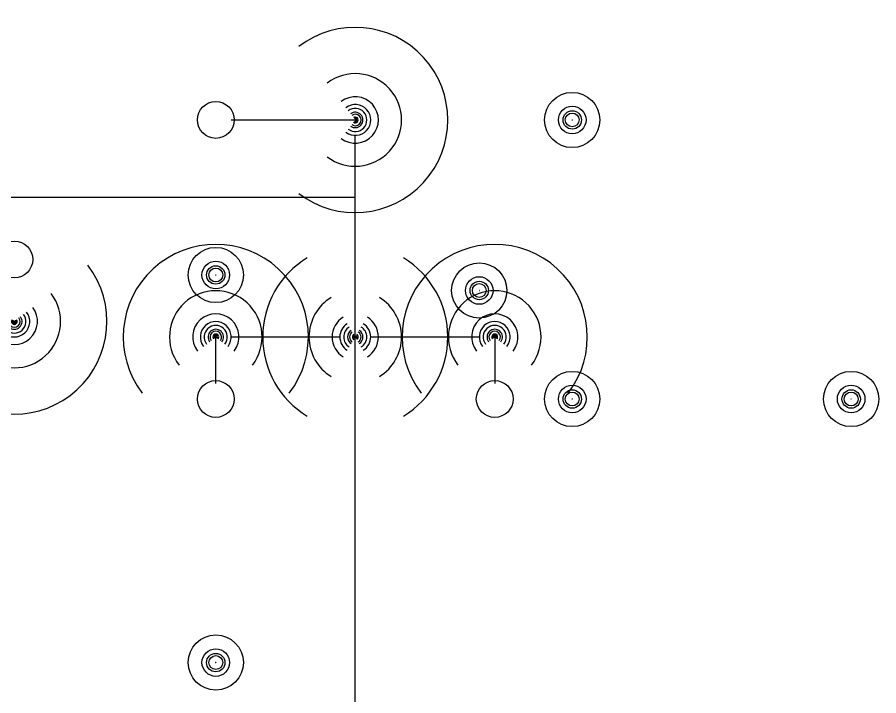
# Model space of a CAD drawing. Extents: x -17670 to 21732, y -105 to 1153.
# Drawn here: x -787.3 to -564.9, y 795.2 to 970.2 of the extents above; entities that cross this region are included whole.
import ezdxf

# ---------------------------------------------------------------- set-up
doc = ezdxf.new("R2010")
doc.units = 0
doc.header["$LTSCALE"] = 48
doc.header["$MEASUREMENT"] = 0
for name, color, linetype in [('F-SPRK-HEAD-N', 2, 'Continuous'), ('F-SPRK-HEAD-N @ 1 (1)', 2, 'Continuous'), ('F-SPRK-HEAD-N @ 1 (2)', 2, 'Continuous'), ('F-SPRK-HEAD-N @ 128', 2, 'Continuous'), ('F-SPRK-HEAD-N @ 192', 2, 'Continuous'), ('F-SPRK-HEAD-N @ 48', 2, 'Continuous'), ('F-SPRK-HEAD-N @ 64', 2, 'Continuous'), ('F-SPRK-HEAD-N @ 96', 2, 'Continuous'), ('F-SPRN-N', 1, 'Continuous'), ('F-SPRN-N @ 1 (1)', 1, 'Continuous'), ('F-SPRN-N @ 1 (2)', 1, 'Continuous'), ('F-SPRN-N @ 12', 1, 'Continuous'), ('F-SPRN-N @ 128', 1, 'Continuous'), ('F-SPRN-N @ 16', 1, 'Continuous'), ('F-SPRN-N @ 192', 1, 'Continuous'), ('F-SPRN-N @ 2', 1, 'Continuous'), ('F-SPRN-N @ 24', 1, 'Continuous'), ('F-SPRN-N @ 384', 1, 'Continuous'), ('F-SPRN-N @ 4', 1, 'Continuous'), ('F-SPRN-N @ 48', 1, 'Continuous'), ('F-SPRN-N @ 64', 1, 'Continuous'), ('F-SPRN-N @ 768', 1, 'Continuous'), ('F-SPRN-N @ 8', 1, 'Continuous'), ('F-SPRN-N @ 96', 1, 'Continuous')]:
    doc.layers.add(name, color=color, linetype=linetype)

# ---------------------------------------------------------------- blocks, each defined once
blk = doc.blocks.new('*U27')
blk.add_circle((0, 0), 0.037109375)
blk = doc.blocks.new('*U1367')
at = {"layer": 'F-SPRK-HEAD-N @ 1 (1)'}
blk.add_blockref('*U27', (-736.0000000149357, 803.7428015229925), dxfattribs=at)
at = {"layer": 'F-SPRK-HEAD-N @ 1 (2)'}
blk.add_blockref('*U27', (-736.0000000149357, 803.7428015229925), dxfattribs=at)
at = {"layer": 'F-SPRK-HEAD-N @ 128', "xscale": 128, "yscale": 128, "zscale": 128}
blk.add_blockref('*U27', (-856.0000000149357, 803.7428015229925), dxfattribs=at)
at = {"layer": 'F-SPRK-HEAD-N @ 192', "xscale": 192, "yscale": 192, "zscale": 192}
blk.add_blockref('*U27', (-736.0000000149357, 803.7428015229925), dxfattribs=at)
at = {"layer": 'F-SPRK-HEAD-N @ 48', "xscale": 48, "yscale": 48, "zscale": 48}
blk.add_blockref('*U27', (-736.0000000149357, 803.7428015229925), dxfattribs=at)
at = {"layer": 'F-SPRK-HEAD-N @ 64', "xscale": 64, "yscale": 64, "zscale": 64}
blk.add_blockref('*U27', (-736.0000000149357, 803.7428015229925), dxfattribs=at)
at = {"layer": 'F-SPRK-HEAD-N @ 96', "xscale": 96, "yscale": 96, "zscale": 96}
blk.add_blockref('*U27', (-736.0000000149357, 803.7428015229925), dxfattribs=at)
blk = doc.blocks.new('*U1368')
at = {"layer": 'F-SPRK-HEAD-N @ 1 (1)'}
blk.add_blockref('*U27', (-736.0000000149357, 903.7428015229925), dxfattribs=at)
at = {"layer": 'F-SPRK-HEAD-N @ 1 (2)'}
blk.add_blockref('*U27', (-736.0000000149357, 903.7428015229925), dxfattribs=at)
at = {"layer": 'F-SPRK-HEAD-N @ 128', "xscale": 128, "yscale": 128, "zscale": 128}
blk.add_blockref('*U27', (-856.0000000149357, 907.7428015229925), dxfattribs=at)
at = {"layer": 'F-SPRK-HEAD-N @ 192', "xscale": 192, "yscale": 192, "zscale": 192}
blk.add_blockref('*U27', (-736.0000000149357, 903.7428015229925), dxfattribs=at)
at = {"layer": 'F-SPRK-HEAD-N @ 48', "xscale": 48, "yscale": 48, "zscale": 48}
blk.add_blockref('*U27', (-736.0000000149357, 903.7428015229925), dxfattribs=at)
at = {"layer": 'F-SPRK-HEAD-N @ 64', "xscale": 64, "yscale": 64, "zscale": 64}
blk.add_blockref('*U27', (-736.0000000149357, 903.7428015229925), dxfattribs=at)
at = {"layer": 'F-SPRK-HEAD-N @ 96', "xscale": 96, "yscale": 96, "zscale": 96}
blk.add_blockref('*U27', (-736.0000000149357, 903.7428015229925), dxfattribs=at)
blk = doc.blocks.new('*U1369')
at = {"layer": 'F-SPRK-HEAD-N @ 1 (1)'}
blk.add_blockref('*U27', (-668.0000000149357, 899.7428015229925), dxfattribs=at)
at = {"layer": 'F-SPRK-HEAD-N @ 1 (2)'}
blk.add_blockref('*U27', (-668.0000000149357, 899.7428015229925), dxfattribs=at)
at = {"layer": 'F-SPRK-HEAD-N @ 128', "xscale": 128, "yscale": 128, "zscale": 128}
blk.add_blockref('*U27', (-788.0000000149357, 907.7428015229925), dxfattribs=at)
at = {"layer": 'F-SPRK-HEAD-N @ 192', "xscale": 192, "yscale": 192, "zscale": 192}
blk.add_blockref('*U27', (-668.0000000149357, 899.7428015229925), dxfattribs=at)
at = {"layer": 'F-SPRK-HEAD-N @ 48', "xscale": 48, "yscale": 48, "zscale": 48}
blk.add_blockref('*U27', (-668.0000000149357, 899.7428015229925), dxfattribs=at)
at = {"layer": 'F-SPRK-HEAD-N @ 64', "xscale": 64, "yscale": 64, "zscale": 64}
blk.add_blockref('*U27', (-668.0000000149357, 899.7428015229925), dxfattribs=at)
at = {"layer": 'F-SPRK-HEAD-N @ 96', "xscale": 96, "yscale": 96, "zscale": 96}
blk.add_blockref('*U27', (-668.0000000149357, 899.7428015229925), dxfattribs=at)
blk = doc.blocks.new('*U1372')
at = {"layer": 'F-SPRK-HEAD-N @ 1 (1)'}
blk.add_blockref('*U27', (-644.0000000149357, 871.7428015229925), dxfattribs=at)
at = {"layer": 'F-SPRK-HEAD-N @ 1 (2)'}
blk.add_blockref('*U27', (-644.0000000149357, 871.7428015229925), dxfattribs=at)
at = {"layer": 'F-SPRK-HEAD-N @ 128', "xscale": 128, "yscale": 128, "zscale": 128}
blk.add_blockref('*U27', (-736.0000000149357, 871.7428015229925), dxfattribs=at)
at = {"layer": 'F-SPRK-HEAD-N @ 192', "xscale": 192, "yscale": 192, "zscale": 192}
blk.add_blockref('*U27', (-644.0000000149357, 871.7428015229925), dxfattribs=at)
at = {"layer": 'F-SPRK-HEAD-N @ 48', "xscale": 48, "yscale": 48, "zscale": 48}
blk.add_blockref('*U27', (-644.0000000149357, 871.7428015229925), dxfattribs=at)
at = {"layer": 'F-SPRK-HEAD-N @ 64', "xscale": 64, "yscale": 64, "zscale": 64}
blk.add_blockref('*U27', (-644.0000000149357, 871.7428015229925), dxfattribs=at)
at = {"layer": 'F-SPRK-HEAD-N @ 96', "xscale": 96, "yscale": 96, "zscale": 96}
blk.add_blockref('*U27', (-644.0000000149357, 871.7428015229925), dxfattribs=at)
blk = doc.blocks.new('*U1373')
at = {"layer": 'F-SPRK-HEAD-N @ 1 (1)'}
blk.add_blockref('*U27', (-572.0000000149357, 871.7428015229925), dxfattribs=at)
at = {"layer": 'F-SPRK-HEAD-N @ 1 (2)'}
blk.add_blockref('*U27', (-572.0000000149357, 871.7428015229925), dxfattribs=at)
at = {"layer": 'F-SPRK-HEAD-N @ 128', "xscale": 128, "yscale": 128, "zscale": 128}
blk.add_blockref('*U27', (-664.0000000149357, 871.7428015229925), dxfattribs=at)
at = {"layer": 'F-SPRK-HEAD-N @ 192', "xscale": 192, "yscale": 192, "zscale": 192}
blk.add_blockref('*U27', (-572.0000000149357, 871.7428015229925), dxfattribs=at)
at = {"layer": 'F-SPRK-HEAD-N @ 48', "xscale": 48, "yscale": 48, "zscale": 48}
blk.add_blockref('*U27', (-572.0000000149357, 871.7428015229925), dxfattribs=at)
at = {"layer": 'F-SPRK-HEAD-N @ 64', "xscale": 64, "yscale": 64, "zscale": 64}
blk.add_blockref('*U27', (-572.0000000149357, 871.7428015229925), dxfattribs=at)
at = {"layer": 'F-SPRK-HEAD-N @ 96', "xscale": 96, "yscale": 96, "zscale": 96}
blk.add_blockref('*U27', (-572.0000000149357, 871.7428015229925), dxfattribs=at)
blk = doc.blocks.new('*U1376')
at = {"layer": 'F-SPRK-HEAD-N @ 1 (1)'}
blk.add_blockref('*U27', (-644.0000000149357, 943.7428015229925), dxfattribs=at)
at = {"layer": 'F-SPRK-HEAD-N @ 1 (2)'}
blk.add_blockref('*U27', (-644.0000000149357, 943.7428015229925), dxfattribs=at)
at = {"layer": 'F-SPRK-HEAD-N @ 128', "xscale": 128, "yscale": 128, "zscale": 128}
blk.add_blockref('*U27', (-736.0000000149357, 943.7428015229925), dxfattribs=at)
at = {"layer": 'F-SPRK-HEAD-N @ 192', "xscale": 192, "yscale": 192, "zscale": 192}
blk.add_blockref('*U27', (-644.0000000149357, 943.7428015229925), dxfattribs=at)
at = {"layer": 'F-SPRK-HEAD-N @ 48', "xscale": 48, "yscale": 48, "zscale": 48}
blk.add_blockref('*U27', (-644.0000000149357, 943.7428015229925), dxfattribs=at)
at = {"layer": 'F-SPRK-HEAD-N @ 64', "xscale": 64, "yscale": 64, "zscale": 64}
blk.add_blockref('*U27', (-644.0000000149357, 943.7428015229925), dxfattribs=at)
at = {"layer": 'F-SPRK-HEAD-N @ 96', "xscale": 96, "yscale": 96, "zscale": 96}
blk.add_blockref('*U27', (-644.0000000149357, 943.7428015229925), dxfattribs=at)
blk = doc.blocks.new('*U12')
at = {"linetype": 'Continuous'}
blk.add_arc((0, 0), 0.03111555437015312, 232.5669694738212, 127.4330305261797, dxfattribs=at)
blk = doc.blocks.new('*U1377')
at = {"layer": 'F-SPRN-N @ 1 (1)'}
blk.add_blockref('*U12', (-700.0000000149357, 943.7428015229925), dxfattribs=at)
at = {"layer": 'F-SPRN-N @ 1 (2)'}
blk.add_blockref('*U12', (-700.0000000149357, 943.7428015229925), dxfattribs=at)
at = {"layer": 'F-SPRN-N @ 12', "xscale": 12, "yscale": 12, "zscale": 12}
blk.add_blockref('*U12', (-700.0000000149357, 943.7428015229925), dxfattribs=at)
at = {"layer": 'F-SPRN-N @ 128', "xscale": 128, "yscale": 128, "zscale": 128}
blk.add_blockref('*U12', (-700.0000000149357, 943.7428015229925), dxfattribs=at)
at = {"layer": 'F-SPRN-N @ 16', "xscale": 16, "yscale": 16, "zscale": 16}
blk.add_blockref('*U12', (-700.0000000149357, 943.7428015229925), dxfattribs=at)
at = {"layer": 'F-SPRN-N @ 192', "xscale": 192, "yscale": 192, "zscale": 192}
blk.add_blockref('*U12', (-700.0000000149357, 943.7428015229925), dxfattribs=at)
at = {"layer": 'F-SPRN-N @ 2', "xscale": 2, "yscale": 2, "zscale": 2}
blk.add_blockref('*U12', (-700.0000000149357, 943.7428015229925), dxfattribs=at)
at = {"layer": 'F-SPRN-N @ 24', "xscale": 24, "yscale": 24, "zscale": 24}
blk.add_blockref('*U12', (-700.0000000149357, 943.7428015229925), dxfattribs=at)
at = {"layer": 'F-SPRN-N @ 384', "xscale": 384, "yscale": 384, "zscale": 384}
blk.add_blockref('*U12', (-700.0000000149357, 943.7428015229925), dxfattribs=at)
at = {"layer": 'F-SPRN-N @ 4', "xscale": 4, "yscale": 4, "zscale": 4}
blk.add_blockref('*U12', (-700.0000000149357, 943.7428015229925), dxfattribs=at)
at = {"layer": 'F-SPRN-N @ 48', "xscale": 48, "yscale": 48, "zscale": 48}
blk.add_blockref('*U12', (-700.0000000149357, 943.7428015229925), dxfattribs=at)
at = {"layer": 'F-SPRN-N @ 64', "xscale": 64, "yscale": 64, "zscale": 64}
blk.add_blockref('*U12', (-700.0000000149357, 943.7428015229925), dxfattribs=at)
at = {"layer": 'F-SPRN-N @ 768', "xscale": 768, "yscale": 768, "zscale": 768}
blk.add_blockref('*U12', (-700.0000000149357, 943.7428015229925), dxfattribs=at)
at = {"layer": 'F-SPRN-N @ 8', "xscale": 8, "yscale": 8, "zscale": 8}
blk.add_blockref('*U12', (-700.0000000149357, 943.7428015229925), dxfattribs=at)
at = {"layer": 'F-SPRN-N @ 96', "xscale": 96, "yscale": 96, "zscale": 96}
blk.add_blockref('*U12', (-700.0000000149357, 943.7428015229925), dxfattribs=at)
blk = doc.blocks.new('*U1380')
at = {"layer": 'F-SPRN-N @ 1 (1)', "rotation": 89.99999999999999}
blk.add_blockref('*U12', (-736.0000000149357, 887.7428015229925), dxfattribs=at)
at = {"layer": 'F-SPRN-N @ 1 (2)', "rotation": 89.99999999999999}
blk.add_blockref('*U12', (-736.0000000149357, 887.7428015229925), dxfattribs=at)
at = {"layer": 'F-SPRN-N @ 12', "xscale": 12.00000000000001, "yscale": 12.00000000000001, "zscale": 12.00000000000001, "rotation": 89.99999999999999}
blk.add_blockref('*U12', (-736.0000000149357, 887.7428015229925), dxfattribs=at)
at = {"layer": 'F-SPRN-N @ 128', "xscale": 128.0000000000001, "yscale": 128.0000000000001, "zscale": 128.0000000000001, "rotation": 89.99999999999999}
blk.add_blockref('*U12', (-736.0000000149357, 887.7428015229925), dxfattribs=at)
at = {"layer": 'F-SPRN-N @ 16', "xscale": 16.00000000000001, "yscale": 16.00000000000001, "zscale": 16.00000000000001, "rotation": 89.99999999999999}
blk.add_blockref('*U12', (-736.0000000149357, 887.7428015229925), dxfattribs=at)
at = {"layer": 'F-SPRN-N @ 192', "xscale": 192.0000000000001, "yscale": 192.0000000000001, "zscale": 192.0000000000001, "rotation": 89.99999999999999}
blk.add_blockref('*U12', (-736.0000000149357, 887.7428015229925), dxfattribs=at)
at = {"layer": 'F-SPRN-N @ 2', "xscale": 2.000000000000001, "yscale": 2.000000000000001, "zscale": 2.000000000000001, "rotation": 89.99999999999999}
blk.add_blockref('*U12', (-736.0000000149357, 887.7428015229925), dxfattribs=at)
at = {"layer": 'F-SPRN-N @ 24', "xscale": 24.00000000000001, "yscale": 24.00000000000001, "zscale": 24.00000000000001, "rotation": 89.99999999999999}
blk.add_blockref('*U12', (-736.0000000149357, 887.7428015229925), dxfattribs=at)
at = {"layer": 'F-SPRN-N @ 384', "xscale": 384.0000000000002, "yscale": 384.0000000000002, "zscale": 384.0000000000002, "rotation": 89.99999999999999}
blk.add_blockref('*U12', (-736.0000000149357, 887.7428015229925), dxfattribs=at)
at = {"layer": 'F-SPRN-N @ 4', "xscale": 4.000000000000002, "yscale": 4.000000000000002, "zscale": 4.000000000000002, "rotation": 89.99999999999999}
blk.add_blockref('*U12', (-736.0000000149357, 887.7428015229925), dxfattribs=at)
at = {"layer": 'F-SPRN-N @ 48', "xscale": 48.00000000000002, "yscale": 48.00000000000002, "zscale": 48.00000000000002, "rotation": 89.99999999999999}
blk.add_blockref('*U12', (-736.0000000149357, 887.7428015229925), dxfattribs=at)
at = {"layer": 'F-SPRN-N @ 64', "xscale": 64.00000000000003, "yscale": 64.00000000000003, "zscale": 64.00000000000003, "rotation": 89.99999999999999}
blk.add_blockref('*U12', (-736.0000000149357, 887.7428015229925), dxfattribs=at)
at = {"layer": 'F-SPRN-N @ 768', "xscale": 768.0000000000003, "yscale": 768.0000000000003, "zscale": 768.0000000000003, "rotation": 89.99999999999999}
blk.add_blockref('*U12', (-736.0000000149357, 887.7428015229925), dxfattribs=at)
at = {"layer": 'F-SPRN-N @ 8', "xscale": 8.000000000000004, "yscale": 8.000000000000004, "zscale": 8.000000000000004, "rotation": 89.99999999999999}
blk.add_blockref('*U12', (-736.0000000149357, 887.7428015229925), dxfattribs=at)
at = {"layer": 'F-SPRN-N @ 96', "xscale": 96.00000000000004, "yscale": 96.00000000000004, "zscale": 96.00000000000004, "rotation": 89.99999999999999}
blk.add_blockref('*U12', (-736.0000000149357, 887.7428015229925), dxfattribs=at)
blk = doc.blocks.new('*U1381')
at = {"layer": 'F-SPRN-N @ 1 (1)', "rotation": 89.99999999999999}
blk.add_blockref('*U12', (-664.0000000149357, 887.7428015229925), dxfattribs=at)
at = {"layer": 'F-SPRN-N @ 1 (2)', "rotation": 89.99999999999999}
blk.add_blockref('*U12', (-664.0000000149357, 887.7428015229925), dxfattribs=at)
at = {"layer": 'F-SPRN-N @ 12', "xscale": 12.00000000000001, "yscale": 12.00000000000001, "zscale": 12.00000000000001, "rotation": 89.99999999999999}
blk.add_blockref('*U12', (-664.0000000149357, 887.7428015229925), dxfattribs=at)
at = {"layer": 'F-SPRN-N @ 128', "xscale": 128.0000000000001, "yscale": 128.0000000000001, "zscale": 128.0000000000001, "rotation": 89.99999999999999}
blk.add_blockref('*U12', (-664.0000000149357, 887.7428015229925), dxfattribs=at)
at = {"layer": 'F-SPRN-N @ 16', "xscale": 16.00000000000001, "yscale": 16.00000000000001, "zscale": 16.00000000000001, "rotation": 89.99999999999999}
blk.add_blockref('*U12', (-664.0000000149357, 887.7428015229925), dxfattribs=at)
at = {"layer": 'F-SPRN-N @ 192', "xscale": 192.0000000000001, "yscale": 192.0000000000001, "zscale": 192.0000000000001, "rotation": 89.99999999999999}
blk.add_blockref('*U12', (-664.0000000149357, 887.7428015229925), dxfattribs=at)
at = {"layer": 'F-SPRN-N @ 2', "xscale": 2.000000000000001, "yscale": 2.000000000000001, "zscale": 2.000000000000001, "rotation": 89.99999999999999}
blk.add_blockref('*U12', (-664.0000000149357, 887.7428015229925), dxfattribs=at)
at = {"layer": 'F-SPRN-N @ 24', "xscale": 24.00000000000001, "yscale": 24.00000000000001, "zscale": 24.00000000000001, "rotation": 89.99999999999999}
blk.add_blockref('*U12', (-664.0000000149357, 887.7428015229925), dxfattribs=at)
at = {"layer": 'F-SPRN-N @ 384', "xscale": 384.0000000000002, "yscale": 384.0000000000002, "zscale": 384.0000000000002, "rotation": 89.99999999999999}
blk.add_blockref('*U12', (-664.0000000149357, 887.7428015229925), dxfattribs=at)
at = {"layer": 'F-SPRN-N @ 4', "xscale": 4.000000000000002, "yscale": 4.000000000000002, "zscale": 4.000000000000002, "rotation": 89.99999999999999}
blk.add_blockref('*U12', (-664.0000000149357, 887.7428015229925), dxfattribs=at)
at = {"layer": 'F-SPRN-N @ 48', "xscale": 48.00000000000002, "yscale": 48.00000000000002, "zscale": 48.00000000000002, "rotation": 89.99999999999999}
blk.add_blockref('*U12', (-664.0000000149357, 887.7428015229925), dxfattribs=at)
at = {"layer": 'F-SPRN-N @ 64', "xscale": 64.00000000000003, "yscale": 64.00000000000003, "zscale": 64.00000000000003, "rotation": 89.99999999999999}
blk.add_blockref('*U12', (-664.0000000149357, 887.7428015229925), dxfattribs=at)
at = {"layer": 'F-SPRN-N @ 768', "xscale": 768.0000000000003, "yscale": 768.0000000000003, "zscale": 768.0000000000003, "rotation": 89.99999999999999}
blk.add_blockref('*U12', (-664.0000000149357, 887.7428015229925), dxfattribs=at)
at = {"layer": 'F-SPRN-N @ 8', "xscale": 8.000000000000004, "yscale": 8.000000000000004, "zscale": 8.000000000000004, "rotation": 89.99999999999999}
blk.add_blockref('*U12', (-664.0000000149357, 887.7428015229925), dxfattribs=at)
at = {"layer": 'F-SPRN-N @ 96', "xscale": 96.00000000000004, "yscale": 96.00000000000004, "zscale": 96.00000000000004, "rotation": 89.99999999999999}
blk.add_blockref('*U12', (-664.0000000149357, 887.7428015229925), dxfattribs=at)
blk = doc.blocks.new('*U40')
for start, end in [(121.274325396742, 238.7256746032579), (301.4341766631704, 58.56582333682955)]:
    blk.add_arc((0, 0), 0.03111555437015312, start, end)
blk = doc.blocks.new('*U1382')
at = {"layer": 'F-SPRN-N @ 1 (1)'}
blk.add_blockref('*U40', (-700.0000000149357, 887.7428015229925), dxfattribs=at)
at = {"layer": 'F-SPRN-N @ 1 (2)'}
blk.add_blockref('*U40', (-700.0000000149357, 887.7428015229925), dxfattribs=at)
at = {"layer": 'F-SPRN-N @ 12', "xscale": 12, "yscale": 12, "zscale": 12}
blk.add_blockref('*U40', (-700.0000000149357, 887.7428015229925), dxfattribs=at)
at = {"layer": 'F-SPRN-N @ 128', "xscale": 128, "yscale": 128, "zscale": 128}
blk.add_blockref('*U40', (-700.0000000149357, 887.7428015229925), dxfattribs=at)
at = {"layer": 'F-SPRN-N @ 16', "xscale": 16, "yscale": 16, "zscale": 16}
blk.add_blockref('*U40', (-700.0000000149357, 887.7428015229925), dxfattribs=at)
at = {"layer": 'F-SPRN-N @ 192', "xscale": 192, "yscale": 192, "zscale": 192}
blk.add_blockref('*U40', (-700.0000000149357, 887.7428015229925), dxfattribs=at)
at = {"layer": 'F-SPRN-N @ 2', "xscale": 2, "yscale": 2, "zscale": 2}
blk.add_blockref('*U40', (-700.0000000149357, 887.7428015229925), dxfattribs=at)
at = {"layer": 'F-SPRN-N @ 24', "xscale": 24, "yscale": 24, "zscale": 24}
blk.add_blockref('*U40', (-700.0000000149357, 887.7428015229925), dxfattribs=at)
at = {"layer": 'F-SPRN-N @ 384', "xscale": 384, "yscale": 384, "zscale": 384}
blk.add_blockref('*U40', (-700.0000000149357, 887.7428015229925), dxfattribs=at)
at = {"layer": 'F-SPRN-N @ 4', "xscale": 4, "yscale": 4, "zscale": 4}
blk.add_blockref('*U40', (-700.0000000149357, 887.7428015229925), dxfattribs=at)
at = {"layer": 'F-SPRN-N @ 48', "xscale": 48, "yscale": 48, "zscale": 48}
blk.add_blockref('*U40', (-700.0000000149357, 887.7428015229925), dxfattribs=at)
at = {"layer": 'F-SPRN-N @ 64', "xscale": 64, "yscale": 64, "zscale": 64}
blk.add_blockref('*U40', (-700.0000000149357, 887.7428015229925), dxfattribs=at)
at = {"layer": 'F-SPRN-N @ 768', "xscale": 768, "yscale": 768, "zscale": 768}
blk.add_blockref('*U40', (-700.0000000149357, 887.7428015229925), dxfattribs=at)
at = {"layer": 'F-SPRN-N @ 8', "xscale": 8, "yscale": 8, "zscale": 8}
blk.add_blockref('*U40', (-700.0000000149357, 887.7428015229925), dxfattribs=at)
at = {"layer": 'F-SPRN-N @ 96', "xscale": 96, "yscale": 96, "zscale": 96}
blk.add_blockref('*U40', (-700.0000000149357, 887.7428015229925), dxfattribs=at)
blk = doc.blocks.new('*U1540')
at = {"layer": 'F-SPRN-N @ 1 (1)', "rotation": 270}
blk.add_blockref('*U12', (-788.0000000149357, 891.7428015229925), dxfattribs=at)
at = {"layer": 'F-SPRN-N @ 1 (2)', "rotation": 270}
blk.add_blockref('*U12', (-788.0000000149357, 891.7428015229925), dxfattribs=at)
at = {"layer": 'F-SPRN-N @ 12', "xscale": 12, "yscale": 12, "zscale": 12, "rotation": 270}
blk.add_blockref('*U12', (-788.0000000149357, 891.7428015229925), dxfattribs=at)
at = {"layer": 'F-SPRN-N @ 128', "xscale": 128, "yscale": 128, "zscale": 128, "rotation": 270}
blk.add_blockref('*U12', (-788.0000000149357, 891.7428015229925), dxfattribs=at)
at = {"layer": 'F-SPRN-N @ 16', "xscale": 16, "yscale": 16, "zscale": 16, "rotation": 270}
blk.add_blockref('*U12', (-788.0000000149357, 891.7428015229925), dxfattribs=at)
at = {"layer": 'F-SPRN-N @ 192', "xscale": 192, "yscale": 192, "zscale": 192, "rotation": 270}
blk.add_blockref('*U12', (-788.0000000149357, 891.7428015229925), dxfattribs=at)
at = {"layer": 'F-SPRN-N @ 2', "xscale": 2, "yscale": 2, "zscale": 2, "rotation": 270}
blk.add_blockref('*U12', (-788.0000000149357, 891.7428015229925), dxfattribs=at)
at = {"layer": 'F-SPRN-N @ 24', "xscale": 24, "yscale": 24, "zscale": 24, "rotation": 270}
blk.add_blockref('*U12', (-788.0000000149357, 891.7428015229925), dxfattribs=at)
at = {"layer": 'F-SPRN-N @ 384', "xscale": 384, "yscale": 384, "zscale": 384, "rotation": 270}
blk.add_blockref('*U12', (-788.0000000149357, 891.7428015229925), dxfattribs=at)
at = {"layer": 'F-SPRN-N @ 4', "xscale": 4, "yscale": 4, "zscale": 4, "rotation": 270}
blk.add_blockref('*U12', (-788.0000000149357, 891.7428015229925), dxfattribs=at)
at = {"layer": 'F-SPRN-N @ 48', "xscale": 48, "yscale": 48, "zscale": 48, "rotation": 270}
blk.add_blockref('*U12', (-788.0000000149357, 891.7428015229925), dxfattribs=at)
at = {"layer": 'F-SPRN-N @ 64', "xscale": 64, "yscale": 64, "zscale": 64, "rotation": 270}
blk.add_blockref('*U12', (-788.0000000149357, 891.7428015229925), dxfattribs=at)
at = {"layer": 'F-SPRN-N @ 768', "xscale": 768, "yscale": 768, "zscale": 768, "rotation": 270}
blk.add_blockref('*U12', (-788.0000000149357, 891.7428015229925), dxfattribs=at)
at = {"layer": 'F-SPRN-N @ 8', "xscale": 8, "yscale": 8, "zscale": 8, "rotation": 270}
blk.add_blockref('*U12', (-788.0000000149357, 891.7428015229925), dxfattribs=at)
at = {"layer": 'F-SPRN-N @ 96', "xscale": 96, "yscale": 96, "zscale": 96, "rotation": 270}
blk.add_blockref('*U12', (-788.0000000149357, 891.7428015229925), dxfattribs=at)

msp = doc.modelspace()

# ---------------------------------------------------------------- linework, layer by layer
at = {"layer": 'F-SPRN-N'}
for p, q in [((-732.0000000149357, 943.7428015229925), (-700.0000000149357, 943.7428015229925)), ((-700.0000000149357, 767.7428015229925), (-700.0000000149357, 939.7428015229925)), ((-700.0000000149357, 923.7428015229925), (-900.0000000149357, 923.7428015229925)), ((-736.0000000149357, 875.7428015229925), (-736.0000000149357, 887.7428015229925)), ((-732.0000000149357, 887.7428015229925), (-703.9827909743153, 887.7428015229925)), ((-696.0172090555561, 887.7428015229925), (-668.0000000149357, 887.7428015229925)), ((-664.0000000149357, 887.7428015229925), (-664.0000000149357, 875.7428015229925))]:
    msp.add_line(p, q, dxfattribs=at)

# ---------------------------------------------------------------- block references
at = {"layer": 'F-SPRK-HEAD-N'}
for name in ['*U1376', '*U1368', '*U1369', '*U1372', '*U1373', '*U1367']:
    msp.add_blockref(name, (0, 0), dxfattribs=at)
at = {"layer": 'F-SPRN-N'}
for name in ['*U1377', '*U1380', '*U1381', '*U1382', '*U1540']:
    msp.add_blockref(name, (0, 0), dxfattribs=at)

doc.saveas('drawing.dxf')
